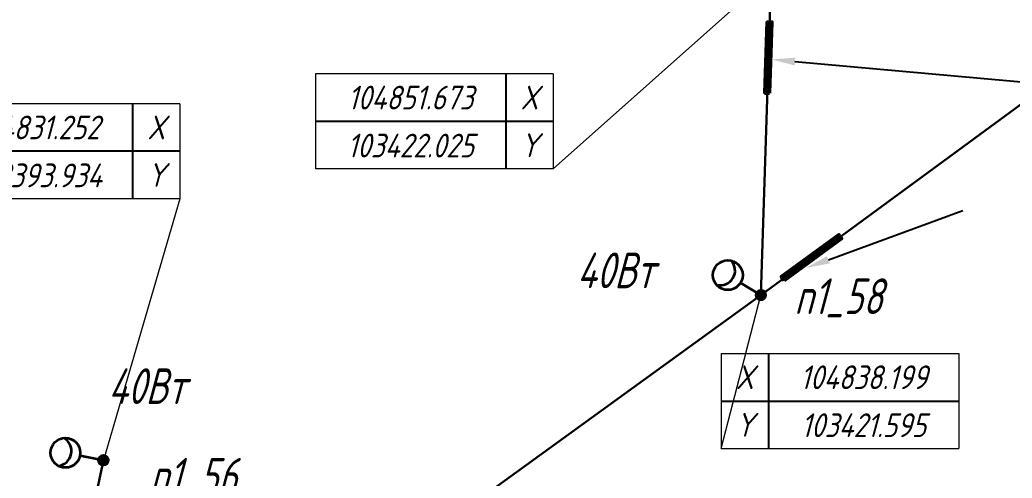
# Model space of a CAD drawing. Header units: millimetres. Extents: x 103224660 to 103518869, y 104697762 to 104995758.
# Drawn here: x 103390421 to 103432168, y 104830497 to 104849786 of the extents above; entities that cross this region are included whole.
import ezdxf
from ezdxf import colors
from ezdxf.entities.mleader import LeaderData, LeaderLine
from ezdxf.enums import TextEntityAlignment as Align
from ezdxf.math import Vec2, Vec3

# ---------------------------------------------------------------- set-up
doc = ezdxf.new("R2010")
doc.units = ezdxf.units.MM
doc.set_wipeout_variables(frame=1)
doc.linetypes.add('CONTINOUS', pattern=[0])
doc.layers.add('0 @ 1', color=7, linetype='Continuous')
for name, color, linetype, lineweight in [('_ПР_НО', 10, 'Continuous', 30), ('ЭО_Кабельная линия', 3, 'ID_N', 30), ('ЭО_Пл_Опора', 10, 'Continuous', 35), ('ЭО_Пл_Опора_Светильники', 10, 'Continuous', 35), ('ЭО_Пл_Светильники', 10, 'Continuous', 25), ('ЭО_Пл_Светильники_Текст', 10, 'Continuous', 20), ('ЭС_Координата', 7, 'Continuous', 25)]:
    doc.layers.add(name, color=color, linetype=linetype, lineweight=lineweight)
doc.styles.add('ПБГС', font='simplex.shx', dxfattribs={"width": 0.8, "oblique": 15})
doc.linetypes.add('ID_N', pattern='A,0,3,-3,["N",ПБГС,S=1.2,R=0,X=-1,Y=-0.5],-3,6', length=15)

# ---------------------------------------------------------------- blocks, each defined once
blk = doc.blocks.new('промежуточная')
h = blk.add_hatch(color=255)
edge = h.paths.add_edge_path()
edge.add_arc((0, 0), 0.833, 0, 360)
at = {"lineweight": 30}
blk.add_circle((0, 0), 0.833, dxfattribs=at)
blk = doc.blocks.new('*U117')
at = {"layer": 'ЭО_Пл_Светильники'}
blk.add_line((0, 2), (0, 0), dxfattribs=at)
at = {"layer": 'ЭО_Пл_Светильники', "linetype": 'ByBlock', "xscale": 250, "yscale": 250, "zscale": 250}
blk.add_blockref('промежуточная', (0, 0), dxfattribs=at)
at = {"style": 'ПБГС', "oblique": 15, "width": 0.7, "flags": 1}
blk.add_attdef('NAME', (0, -6), '', height=3.5, dxfattribs=at)
at = {"layer": 'ЭО_Пл_Светильники_Текст', "style": 'ПБГС', "oblique": 15, "width": 0.7, "flags": 1}
for tag, p in [('TYPE', (0, 0)), ('MANUFACTURER', (0, -12)), ('SPECIFICATION_SECTION', (0, -18)), ('POWER', (0, -24)), ('GROUP', (0, -30))]:
    blk.add_attdef(tag, p, '', height=3.5, dxfattribs=at)
at = {"layer": 'ЭО_Пл_Светильники_Текст', "style": 'ПБГС', "oblique": 15, "width": 0.7}
blk.add_attdef('N_PYLON', (1946, -1405), '', height=1500, dxfattribs=at)
blk = doc.blocks.new('*U115')
at = {"layer": 'ЭО_Пл_Светильники'}
blk.add_line((0, 2), (0, 0), dxfattribs=at)
at = {"layer": 'ЭО_Пл_Светильники', "linetype": 'ByBlock', "xscale": 250, "yscale": 250, "zscale": 250}
blk.add_blockref('промежуточная', (0, 0), dxfattribs=at)
at = {"style": 'ПБГС', "oblique": 15, "width": 0.7, "flags": 1}
blk.add_attdef('NAME', (0, -6), '', height=3.5, dxfattribs=at)
at = {"layer": 'ЭО_Пл_Светильники_Текст', "style": 'ПБГС', "oblique": 15, "width": 0.7}
blk.add_attdef('N_PYLON', (1414, -796), '', height=1500, dxfattribs=at)
at = {"layer": 'ЭО_Пл_Светильники_Текст', "style": 'ПБГС', "oblique": 15, "width": 0.7, "flags": 1}
for tag, p in [('TYPE', (0, 0)), ('MANUFACTURER', (0, -12)), ('SPECIFICATION_SECTION', (0, -18)), ('POWER', (0, -24)), ('GROUP', (0, -30))]:
    blk.add_attdef(tag, p, '', height=3.5, dxfattribs=at)
blk = doc.blocks.new('*U388')
at = {"layer": 'ЭО_Пл_Опора_Светильники'}
h = blk.add_hatch(color=256, dxfattribs=at)
h.dxf.hatch_style = 1
h.paths.add_polyline_path([(38, 195, 1), (-38, -195, 1)])
blk.add_line((-981, 193), (0, 0), dxfattribs=at)
for centre, radius in [((-1595, 313), 625), ((0, 0), 199)]:
    blk.add_circle(centre, radius, dxfattribs=at)
blk.add_arc((-1963, 385), 625, 276.3508, 61.4356, dxfattribs=at)
at = {"style": 'ПБГС', "oblique": 15, "width": 0.7, "flags": 1}
for tag, p, height in [('TYPE', (-1704, -2539), 525000), ('NAME', (0, -3506), 875), ('MANUFACTURER', (0, -5006), 875), ('SPECIFICATION_SECTION', (0, -6506), 875), ('GROUP', (0, -9506), 875)]:
    blk.add_attdef(tag, p, '', height=height, dxfattribs=at)
at = {"layer": 'ЭО_Пл_Светильники_Текст', "style": 'ПБГС', "oblique": 15, "width": 0.7}
blk.add_attdef('POWER', (202, 2368), '', height=1500, dxfattribs=at)
blk = doc.blocks.new('*U402')
at = {"layer": 'ЭО_Пл_Опора_Светильники'}
h = blk.add_hatch(color=256, dxfattribs=at)
h.dxf.hatch_style = 1
h.paths.add_polyline_path([(103, 170, 1), (-103, -170, 1)])
blk.add_line((-855, 519), (0, 0), dxfattribs=at)
for centre, radius in [((-1389, 843), 625), ((0, 0), 199)]:
    blk.add_circle(centre, radius, dxfattribs=at)
blk.add_arc((-1710, 1038), 625, 256.1997, 41.2845, dxfattribs=at)
at = {"style": 'ПБГС', "oblique": 15, "width": 0.7, "flags": 1}
for tag, p, height in [('TYPE', (-1704, -2539), 525000), ('NAME', (0, -3506), 875), ('MANUFACTURER', (0, -5006), 875), ('SPECIFICATION_SECTION', (0, -6506), 875), ('GROUP', (0, -9506), 875)]:
    blk.add_attdef(tag, p, '', height=height, dxfattribs=at)
at = {"layer": 'ЭО_Пл_Светильники_Текст', "style": 'ПБГС', "oblique": 15, "width": 0.7}
blk.add_attdef('POWER', (-7740, 294), '', height=1500, dxfattribs=at)
blk = doc.blocks.new('*U531')
blk.add_wipeout([(-3.352, -12.91), (-3.352, -4.91), (16.648, -4.91), (16.648, -12.91)])
at = {"lineweight": 0}
blk.add_line((-3.352, -12.91), (0, 0), dxfattribs=at)
at = {"color": 0, "lineweight": 0, "transparency": 16777216}
for points in [[(-3.352, -4.91), (-3.352, -12.91), (-3.352, -12.91), (-3.352, -12.91)], [(-3.352, -4.91), (16.648, -4.91)], [(16.648, -4.91), (16.648, -12.91), (16.648, -12.91), (16.648, -12.91)], [(-3.352, -12.91), (16.648, -12.91)]]:
    blk.add_lwpolyline(points, dxfattribs=at)
at = {"transparency": 16777216}
for points in [[(0.648, -4.91), (0.648, -12.91)], [(-3.352, -8.91), (16.648, -8.91)]]:
    blk.add_lwpolyline(points, dxfattribs=at)
at = {"color": 250, "transparency": 16777216, "style": 'ПБГС', "oblique": 15, "width": 0.8, "flags": 8}
for tag, p in [('КООРДИНАТАY', (8.648, -6.91)), ('КООРДИНАТАX', (8.648, -10.947))]:
    blk.add_attdef(tag, text='', height=2, dxfattribs=at).set_placement(p, align=Align.MIDDLE_CENTER)
at = {"layer": '0 @ 1', "color": 7, "transparency": 16777216, "char_height": 2, "width": 4, "attachment_point": 5, "style": 'ПБГС'}
for s, insert in [('X', (-1.352, -6.91)), ('Y', (-1.352, -10.91))]:
    blk.add_mtext(s, dxfattribs=dict(at, insert=insert))
blk = doc.blocks.new('*U1435')
at = {"layer": 'ЭС_Координата', "lineweight": 70}
ref = blk.add_blockref('*U531', (103421595, 104838199), dxfattribs=dict(at, xscale=500, yscale=500, zscale=500))
ref.add_attrib('КООРДИНАТАX', '103421.595', dxfattribs={"layer": '0 @ 1', "color": 250, "transparency": 16777216, "height": 1000, "style": 'ПБГС', "oblique": 15, "width": 0.8, "flags": 8}).set_placement((103425919, 104832725), align=Align.MIDDLE_CENTER)
ref.add_attrib('КООРДИНАТАY', '104838.199', dxfattribs={"layer": '0 @ 1', "color": 250, "transparency": 16777216, "height": 1000, "style": 'ПБГС', "oblique": 15, "width": 0.8, "flags": 8}).set_placement((103425919, 104834744), align=Align.MIDDLE_CENTER)
blk = doc.blocks.new('*U533')
blk.add_wipeout([(6.448, 22.01), (6.448, 30.01), (-13.552, 30.01), (-13.552, 22.01)])
at = {"lineweight": 0}
blk.add_line((6.448, 22.01), (0, 0), dxfattribs=at)
at = {"color": 0, "lineweight": 0, "transparency": 16777216}
for points in [[(-13.552, 30.01), (-13.552, 22.01), (-13.552, 22.01), (-13.552, 22.01)], [(6.448, 30.01), (-13.552, 30.01)], [(6.448, 30.01), (6.448, 22.01), (6.448, 22.01), (6.448, 22.01)], [(6.448, 22.01), (-13.552, 22.01)]]:
    blk.add_lwpolyline(points, dxfattribs=at)
at = {"transparency": 16777216}
for points in [[(2.448, 30.01), (2.448, 22.01)], [(6.448, 26.01), (-13.552, 26.01)]]:
    blk.add_lwpolyline(points, dxfattribs=at)
at = {"color": 250, "transparency": 16777216, "style": 'ПБГС', "oblique": 15, "width": 0.8, "flags": 8}
for tag, p in [('КООРДИНАТАY', (-5.552, 28.01)), ('КООРДИНАТАX', (-5.552, 23.973))]:
    blk.add_attdef(tag, text='', height=2, dxfattribs=at).set_placement(p, align=Align.MIDDLE_CENTER)
at = {"layer": '0 @ 1', "color": 7, "transparency": 16777216, "char_height": 2, "width": 4, "attachment_point": 5, "style": 'ПБГС'}
for s, insert in [('X', (4.448, 28.01)), ('Y', (4.448, 24.01))]:
    blk.add_mtext(s, dxfattribs=dict(at, insert=insert))
blk = doc.blocks.new('*U1437')
at = {"layer": 'ЭС_Координата', "lineweight": 70}
ref = blk.add_blockref('*U533', (103393934, 104831252), dxfattribs=dict(at, xscale=500, yscale=500, zscale=500))
ref.add_attrib('КООРДИНАТАX', '103393.934', dxfattribs={"layer": '0 @ 1', "color": 250, "transparency": 16777216, "height": 1000, "style": 'ПБГС', "oblique": 15, "width": 0.8, "flags": 8}).set_placement((103391158, 104843239), align=Align.MIDDLE_CENTER)
ref.add_attrib('КООРДИНАТАY', '104831.252', dxfattribs={"layer": '0 @ 1', "color": 250, "transparency": 16777216, "height": 1000, "style": 'ПБГС', "oblique": 15, "width": 0.8, "flags": 8}).set_placement((103391158, 104845257), align=Align.MIDDLE_CENTER)
blk = doc.blocks.new('*U546')
blk.add_wipeout([(-18.33, -16.319), (-18.33, -8.319), (-38.33, -8.319), (-38.33, -16.319)])
at = {"lineweight": 0}
blk.add_line((-18.33, -16.319), (0, 0), dxfattribs=at)
at = {"color": 0, "lineweight": 0, "transparency": 16777216}
for points in [[(-38.33, -8.319), (-38.33, -16.319), (-38.33, -16.319), (-38.33, -16.319)], [(-18.33, -8.319), (-38.33, -8.319)], [(-18.33, -8.319), (-18.33, -16.319), (-18.33, -16.319), (-18.33, -16.319)], [(-18.33, -16.319), (-38.33, -16.319)]]:
    blk.add_lwpolyline(points, dxfattribs=at)
at = {"transparency": 16777216}
for points in [[(-22.33, -8.319), (-22.33, -16.319)], [(-18.33, -12.319), (-38.33, -12.319)]]:
    blk.add_lwpolyline(points, dxfattribs=at)
at = {"color": 250, "transparency": 16777216, "style": 'ПБГС', "oblique": 15, "width": 0.8, "flags": 8}
for tag, p in [('КООРДИНАТАY', (-30.33, -10.319)), ('КООРДИНАТАX', (-30.33, -14.356))]:
    blk.add_attdef(tag, text='', height=2, dxfattribs=at).set_placement(p, align=Align.MIDDLE_CENTER)
at = {"layer": '0 @ 1', "color": 7, "transparency": 16777216, "char_height": 2, "width": 4, "attachment_point": 5, "style": 'ПБГС'}
for s, insert in [('X', (-20.33, -10.319)), ('Y', (-20.33, -14.319))]:
    blk.add_mtext(s, dxfattribs=dict(at, insert=insert))
blk = doc.blocks.new('*U1452')
at = {"layer": 'ЭС_Координата', "lineweight": 70}
ref = blk.add_blockref('*U546', (103422025, 104851673), dxfattribs=dict(at, xscale=500, yscale=500, zscale=500))
ref.add_attrib('КООРДИНАТАX', '103422.025', dxfattribs={"layer": '0 @ 1', "color": 250, "transparency": 16777216, "height": 1000, "style": 'ПБГС', "oblique": 15, "width": 0.8, "flags": 8}).set_placement((103406860, 104844495), align=Align.MIDDLE_CENTER)
ref.add_attrib('КООРДИНАТАY', '104851.673', dxfattribs={"layer": '0 @ 1', "color": 250, "transparency": 16777216, "height": 1000, "style": 'ПБГС', "oblique": 15, "width": 0.8, "flags": 8}).set_placement((103406860, 104846514), align=Align.MIDDLE_CENTER)
blk = doc.blocks.new('*U1365')
at = {"color": 0, "linetype": 'ByBlock', "lineweight": -2}
blk.add_lwpolyline([(0.059, -0.081), (2.477, 1.695), (2.359, 1.856), (-0.059, 0.081)], close=True, dxfattribs=at)
at = {"style": 'ПБГС', "oblique": 15, "width": 0.8, "flags": 1}
blk.add_attdef('N_CROSSING', (0, -6.824), '', height=2.5, dxfattribs=at)
blk = doc.blocks.new('*U1464')
at = {"layer": '_ПР_НО', "color": 5, "linetype": 'CONTINOUS', "lineweight": 50, "xscale": 1000.000000000001, "yscale": 1000.000000000001, "zscale": 1000.000000000001, "rotation": 359.817495342157}
blk.add_blockref('*U1365', (103422512, 104838891), dxfattribs=at)
blk = doc.blocks.new('*U1367')
at = {"color": 0, "linetype": 'ByBlock', "lineweight": -2}
blk.add_lwpolyline([(0.1, -0.003), (0.186, 2.996), (-0.014, 3.002), (-0.1, 0.003)], close=True, dxfattribs=at)
at = {"style": 'ПБГС', "oblique": 15, "width": 0.8, "flags": 1}
blk.add_attdef('N_CROSSING', (0, -6.824), '', height=2.5, dxfattribs=at)
blk = doc.blocks.new('*U1465')
at = {"layer": '_ПР_НО', "color": 5, "linetype": 'CONTINOUS', "lineweight": 50, "xscale": 1000.000000000001, "yscale": 1000.000000000001, "zscale": 1000.000000000001, "rotation": 359.817495342157}
blk.add_blockref('*U1367', (103421866, 104846697), dxfattribs=at)

msp = doc.modelspace()

# ---------------------------------------------------------------- linework, layer by layer
at = {"layer": 'ЭО_Кабельная линия'}
msp.add_lwpolyline([(103384434, 104811183), (103390633, 104815708), (103393934, 104831252)], dxfattribs=at)

# ---------------------------------------------------------------- block references
at = {"layer": 'ЭО_Пл_Опора'}
for name, p, values in [('*U115', (103421595, 104838199), {'N_PYLON': 'n1_58'}), ('*U117', (103393934, 104831252), {'N_PYLON': 'n1_56'})]:
    msp.add_blockref(name, p, dxfattribs=at).add_auto_attribs(values)
at = {"layer": 'ЭО_Пл_Светильники'}
for name, p in [('*U402', (103421595, 104838199)), ('*U388', (103393934, 104831252))]:
    msp.add_blockref(name, p, dxfattribs=at).add_auto_attribs({'POWER': '40Вт'})
at = {"layer": 'ЭО_Пл_Светильники_Текст'}
msp.add_blockref('*U1452', (0, 0), dxfattribs=at)

# ---------------------------------------------------------------- leaders
at = {"layer": 'ЭС_Координата', "lineweight": 25}
ml = msp.add_multileader_mtext('Standard', dxfattribs=at)
ml.set_content('', color=256, style='ПБГС')
ml.set_leader_properties()
ml.build(insert=Vec2(0, 0))
ml.multileader.update_dxf_attribs({"has_dogleg": 0, "has_text_frame": 1, "text_left_attachment_type": 0, "text_right_attachment_type": 0, "dogleg_length": 0, "arrow_head_size": 1000})
ctx = ml.context
ctx.base_point, ctx.char_height, ctx.arrow_head_size, ctx.landing_gap_size, ctx.plane_origin, ctx.plane_x_axis, ctx.plane_y_axis = Vec3(103430092, 104841765), 1200, 1000, 0, Vec3(103218327, 104898839), Vec3(1, -0.000067), Vec3(0.000067, 1)
ctx.left_attachment, ctx.right_attachment = 0, 0
notes = []
notes.append((ctx, [(0, (1, 1, 0), (103430092, 104841765), (1, -0.000067), 0, [(0, [(103423496, 104839345)], 0, [])])]))
ctx.mtext.insert, ctx.mtext.text_direction, ctx.mtext.rotation = Vec3(103430092, 104841765), Vec3(1, -0.000067), 6.283118
ctx.mtext.has_bg_fill, ctx.mtext.bg_color, ctx.mtext.bg_scale_factor, ctx.mtext.bg_transparency, ctx.mtext.use_window_bg_color = 1, -1027028792, 1.5, 0, 1
for ctx, leaders in notes:
    for number, flags, end, landing, length, lines in leaders:
        leader = LeaderData()
        leader.index, (leader.has_last_leader_line, leader.has_dogleg_vector, leader.attachment_direction) = number, flags
        leader.last_leader_point, leader.dogleg_vector, leader.dogleg_length = Vec3(end), Vec3(landing), length
        for number, points, colour, breaks in lines:
            line = LeaderLine()
            line.index, line.vertices, line.color, line.breaks = number, Vec3.list(points), colors.encode_raw_color(colour), breaks
            leader.lines.append(line)
        ctx.leaders.append(leader)

# ---------------------------------------------------------------- next in the draw order: block references
at = {"layer": 'ЭО_Пл_Светильники_Текст'}
for name in ['*U1437', '*U1464', '*U1435']:
    msp.add_blockref(name, (0, 0), dxfattribs=at)

# ---------------------------------------------------------------- next in the draw order: leaders
at = {"layer": 'ЭС_Координата', "lineweight": 25}
ml = msp.add_multileader_mtext('Standard', dxfattribs=at)
ml.set_content('', color=256, style='ПБГС')
ml.set_leader_properties()
ml.build(insert=Vec2(0, 0))
ml.multileader.update_dxf_attribs({"has_dogleg": 0, "has_text_frame": 1, "text_left_attachment_type": 0, "text_right_attachment_type": 0, "dogleg_length": 0, "arrow_head_size": 1000})
ctx = ml.context
ctx.base_point, ctx.char_height, ctx.arrow_head_size, ctx.landing_gap_size, ctx.plane_origin, ctx.plane_x_axis, ctx.plane_y_axis = Vec3(103453549, 104845305, -570), 1200, 1000, 0, Vec3(103218368, 104901345, -570), Vec3(1, -0.000067), Vec3(0.000067, 1)
ctx.left_attachment, ctx.right_attachment = 0, 0
notes = []
notes.append((ctx, [(0, (1, 1, 0), (103453549, 104845305, -570), (1, -0.000067), 0, [(0, [(103422035, 104848119, -570)], 0, [])])]))
ctx.mtext.insert, ctx.mtext.text_direction, ctx.mtext.rotation = Vec3(103453549, 104845305, -570), Vec3(1, -0.000067), 6.283118
ctx.mtext.has_bg_fill, ctx.mtext.bg_color, ctx.mtext.bg_scale_factor, ctx.mtext.bg_transparency, ctx.mtext.use_window_bg_color = 1, -1027028792, 1.5, 0, 1
for ctx, leaders in notes:
    for number, flags, end, landing, length, lines in leaders:
        leader = LeaderData()
        leader.index, (leader.has_last_leader_line, leader.has_dogleg_vector, leader.attachment_direction) = number, flags
        leader.last_leader_point, leader.dogleg_vector, leader.dogleg_length = Vec3(end), Vec3(landing), length
        for number, points, colour, breaks in lines:
            line = LeaderLine()
            line.index, line.vertices, line.color, line.breaks = number, Vec3.list(points), colors.encode_raw_color(colour), breaks
            leader.lines.append(line)
        ctx.leaders.append(leader)

# ---------------------------------------------------------------- next in the draw order: linework, layer by layer
at = {"layer": 'ЭО_Кабельная линия'}
msp.add_line((103404632, 104825918), (103421595, 104838201), dxfattribs=at)
for points in [[(103421595, 104838201), (103432287, 104846045), (103433157, 104846684), (103441358, 104852702)], [(103421595, 104838201), (103422025, 104851672)]]:
    msp.add_lwpolyline(points, dxfattribs=at)

# ---------------------------------------------------------------- next in the draw order: block references
at = {"layer": 'ЭО_Пл_Светильники_Текст'}
msp.add_blockref('*U1465', (0, 0), dxfattribs=at)

doc.saveas('drawing.dxf')
